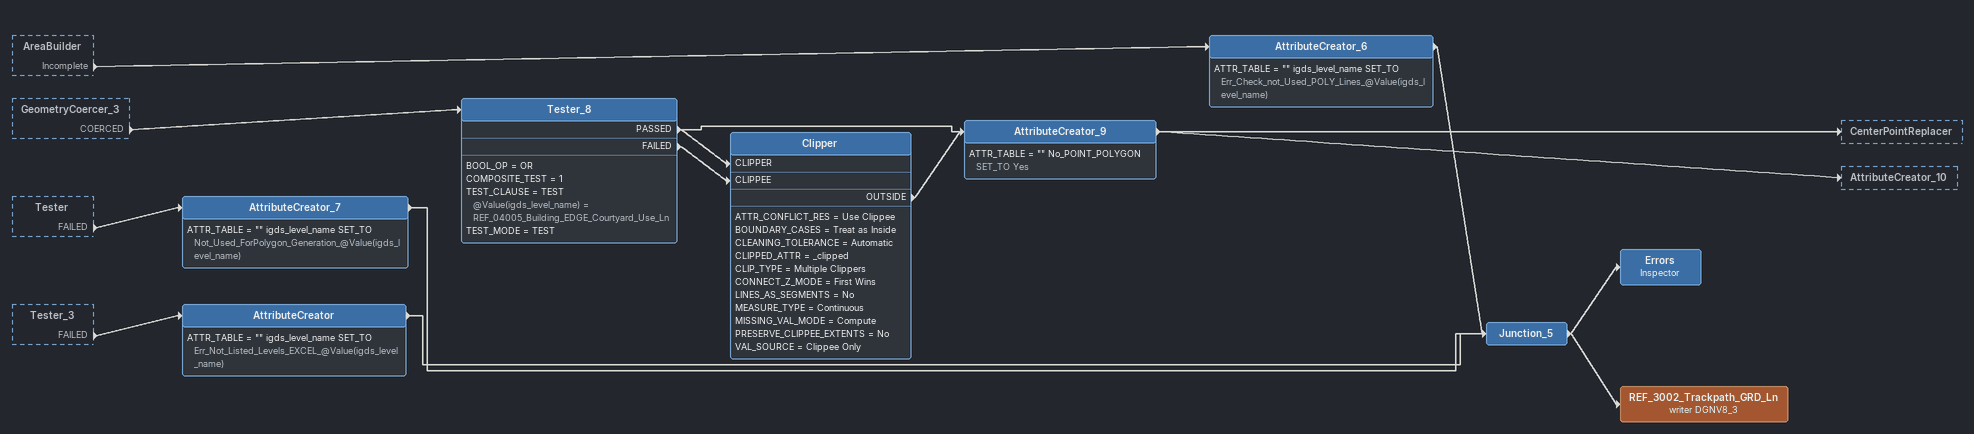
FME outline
AreaBuilder [outside]
    Incomplete -> AttributeCreator_6
GeometryCoercer_3 [outside]
    COERCED -> Tester_8
Tester [outside]
    FAILED -> AttributeCreator_7
Tester_3 [outside]
    FAILED -> AttributeCreator
AttributeCreator_6
    ATTR_TABLE = "" igds_level_name SET_TO Err_Check_not_Used_POLY_Lines_@Value(igds_level_name)
    -> Junction_5
Tester_8
    BOOL_OP = OR
    COMPOSITE_TEST = 1
    TEST_CLAUSE = TEST @Value(igds_level_name) = REF_04005_Building_EDGE_Courtyard_Use_Ln
    TEST_MODE = TEST
    PASSED -> Clipper [CLIPPER]
    PASSED -> AttributeCreator_9
    FAILED -> Clipper [CLIPPEE]
Clipper
    ATTR_CONFLICT_RES = Use Clippee
    BOUNDARY_CASES = Treat as Inside
    CLEANING_TOLERANCE = Automatic
    CLIPPED_ATTR = _clipped
    CLIP_TYPE = Multiple Clippers
    CONNECT_Z_MODE = First Wins
    LINES_AS_SEGMENTS = No
    MEASURE_TYPE = Continuous
    MISSING_VAL_MODE = Compute
    PRESERVE_CLIPPEE_EXTENTS = No
    VAL_SOURCE = Clippee Only
    OUTSIDE -> AttributeCreator_9
AttributeCreator_9
    ATTR_TABLE = "" No_POINT_POLYGON SET_TO Yes
    -> CenterPointReplacer
    -> AttributeCreator_10
AttributeCreator_7
    ATTR_TABLE = "" igds_level_name SET_TO Not_Used_ForPolygon_Generation_@Value(igds_level_name)
    -> Junction_5
AttributeCreator
    ATTR_TABLE = "" igds_level_name SET_TO Err_Not_Listed_Levels_EXCEL_@Value(igds_level_name)
    -> Junction_5
Junction_5
    -> Errors
    -> REF_3002_Trackpath_GRD_Ln (writer DGNV8_3)
Errors: Inspector
REF_3002_Trackpath_GRD_Ln (writer DGNV8_3)
